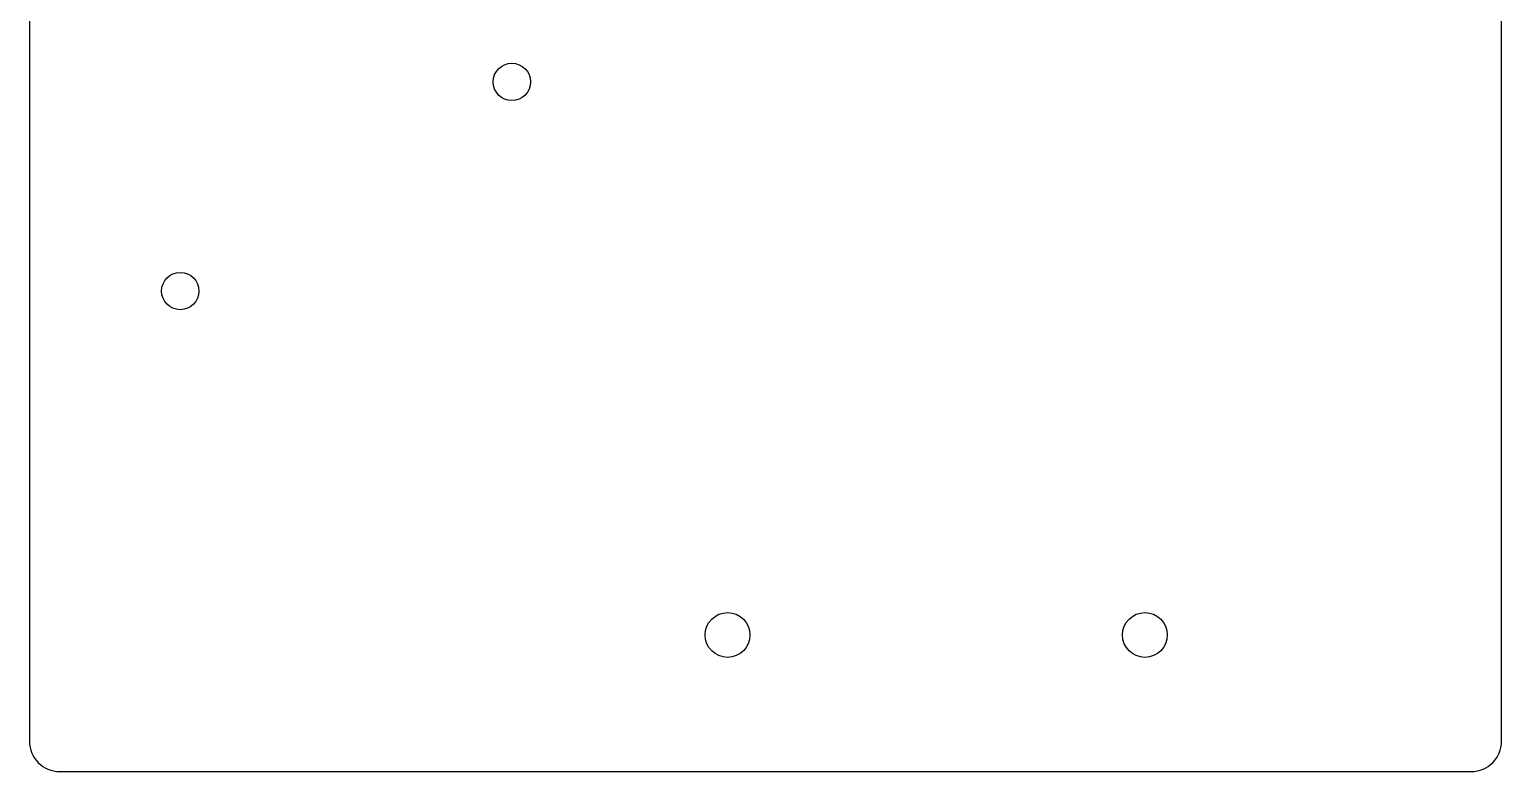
# Model space of a CAD drawing. Extents: x 0.7 to 99.3, y 0 to 99.4.
# Drawn here: x 0.7 to 99.3, y 0 to 49.7 of the extents above; entities that cross this region are included whole.
import ezdxf

# ---------------------------------------------------------------- set-up
doc = ezdxf.new("R2010")
doc.units = 0
doc.layers.get('0').update_dxf_attribs({"linetype": 'CONTINUOUS'})

msp = doc.modelspace()

# ---------------------------------------------------------------- linework, layer by layer
at = {"color": 7}
for p, q in [((0.72411, 79.247674), (0.72411, 2.031788)), ((99.275889, 2.031788), (99.275889, 79.247674)), ((33.019814, 47.417693), (33.019814, 47.417693)), ((10.819617, 33.417947), (10.819617, 33.417947)), ((47.460002, 10.644335), (47.460002, 10.644335)), ((75.400002, 10.644335), (75.400002, 10.644335)), ((2.755887, 0), (97.244112, 0))]:
    msp.add_line(p, q, dxfattribs=at)
for points in [[(31.769654, 46.167534), (31.769566, 46.858016), (32.329332, 47.417781), (33.019814, 47.417693)], [(33.019814, 47.417693), (33.710293, 47.417781), (34.270058, 46.858013), (34.269971, 46.167534)], [(33.019814, 44.917938), (32.329555, 44.917851), (31.769877, 45.477274), (31.769654, 46.167534)], [(34.269971, 46.167534), (34.269748, 45.477274), (33.710073, 44.917851), (33.019814, 44.917938)], [(9.570016, 32.167787), (9.569928, 32.858049), (10.129354, 33.417727), (10.819617, 33.417947)], [(10.819617, 33.417947), (11.510096, 33.418035), (12.069862, 32.858267), (12.069774, 32.167787)], [(10.819617, 30.917628), (10.129354, 30.917848), (9.569928, 31.477525), (9.570016, 32.167787)], [(12.069774, 32.167787), (12.069862, 31.477308), (11.510096, 30.91754), (10.819617, 30.917628)], [(45.960143, 9.143938), (45.959923, 9.972466), (46.631473, 10.644256), (47.460002, 10.644335)], [(47.460002, 10.644335), (48.288527, 10.644256), (48.960078, 9.972463), (48.959857, 9.143938)], [(73.900143, 9.143938), (73.899923, 9.972466), (74.571473, 10.644256), (75.400002, 10.644335)], [(75.400002, 10.644335), (76.228527, 10.644256), (76.900078, 9.972463), (76.899857, 9.143938)], [(47.460002, 7.644101), (46.631693, 7.64418), (45.960233, 8.315629), (45.960143, 9.143938)], [(48.959857, 9.143938), (48.959767, 8.315629), (48.28831, 7.64418), (47.460002, 7.644101)], [(75.400002, 7.644101), (74.571693, 7.64418), (73.900233, 8.315629), (73.900143, 9.143938)], [(76.899857, 9.143938), (76.899767, 8.315629), (76.22831, 7.64418), (75.400002, 7.644101)], [(0.72411, 2.031788), (0.72411, 0.906074), (1.630159, 0), (2.755887, 0)], [(97.244112, 0), (98.36984, 0), (99.275889, 0.906074), (99.275889, 2.031788)]]:
    msp.add_open_spline(points, degree=3, dxfattribs=at)

doc.saveas('drawing.dxf')
